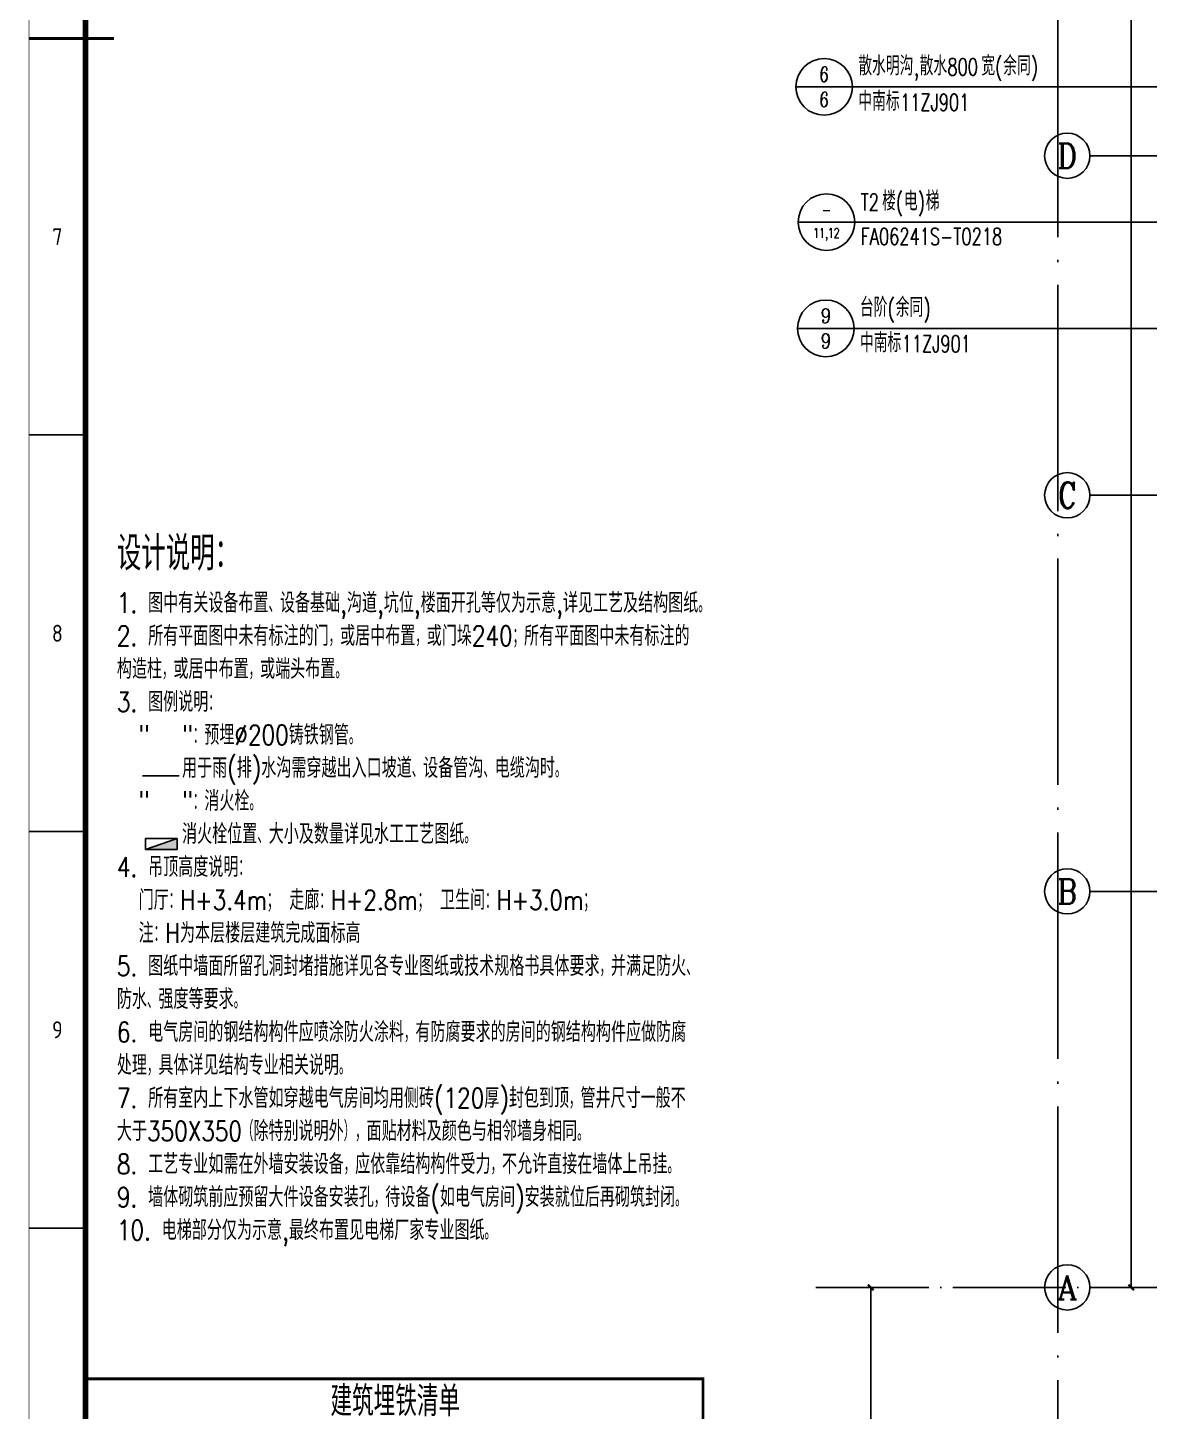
# Model space of a CAD drawing. Extents: x -59142 to 322364, y -122476 to 91021.
# Drawn here: x -59142 to -39316, y 24682 to 49136 of the extents above; entities that cross this region are included whole.
import ezdxf
from ezdxf.enums import TextEntityAlignment as Align

# ---------------------------------------------------------------- set-up
doc = ezdxf.new("R2010")
doc.units = 0
doc.header["$LTSCALE"] = 1000
doc.header["$MEASUREMENT"] = 0
doc.linetypes.add('DOTE', pattern=[2.42, 2, -0.2, 0.02, -0.2])
doc.linetypes.add('PHANTOM', pattern=[63.5, 31.75, -6.35, 6.35, -6.35, 6.35, -6.35])
for name, color, linetype in [('AXIS', 3, 'Continuous'), ('AXIS_TEXT', 7, 'Continuous'), ('DIM_IDEN', 3, 'Continuous'), ('DOTE', 1, 'DOTE'), ('EQUIPMENT', 171, 'Continuous'), ('GROUND', 204, 'Continuous'), ('PUB_DIM', 3, 'Continuous'), ('PUB_TEXT', 7, 'Continuous'), ('TEXT', 62, 'Continuous')]:
    doc.layers.add(name, color=color, linetype=linetype)
doc.styles.add('_TCH_AXIS', font='COMPLEX', dxfattribs={"bigfont": 'GBCBIG'})
doc.styles.add('_TCH_DIM', font='SIMPLEX', dxfattribs={"bigfont": 'GBCBIG'})
doc.styles.add('_TCH_DIM_T3', font='SIMPLEX', dxfattribs={"width": 0.705882, "bigfont": 'GBCBIG'})
doc.styles.add('_TCH_LABEL', font='COMPLEX', dxfattribs={"bigfont": 'GBCBIG'})
doc.styles.add('COMPLEX', font='COMPLEX')
doc.styles.get("Standard").update_dxf_attribs({"font": 'gbenor.shx', "bigfont": 'gbcbig.shx'})
doc.styles.add('TK', font='GEDITXT.SHX', dxfattribs={"width": 0.85, "height": 3.5, "bigfont": 'DXT.SHX'})
doc.dimstyles.new('_TCH_ARCH&&100', dxfattribs={"dimtxt": 297.5, "dimasz": 100, "dimexe": 250, "dimexo": 300, "dimgap": 126.25, "dimtad": 1, "dimdec": 0, "dimzin": 0, "dimdsep": 46, "dimtxsty": '_TCH_DIM_T3', "dimblk": 'ARCHTICK', "dimcen": 0.09, "dimazin": 2, "dimtfac": 1, "dimtdec": 0, "dimtix": 1, "dimtmove": 2, "dimatfit": 3, "dimfxl": 1, "dimtolj": 1, "dimtzin": 0, "dimarcsym": 0})

# ---------------------------------------------------------------- blocks, each defined once
blk = doc.blocks.new('GEDI_WK_A1_V')
at = {"color": 3}
for p, q in [((0, 420.5), (10, 420.5)), ((0, 350.42), (10, 350.42)), ((0, 280.33), (10, 280.33)), ((0, 210.25), (10, 210.25))]:
    blk.add_line(p, q, dxfattribs=at)
for points, const_width in [([(0, 841), (0, 0), (594, 0), (594, 841)], 0.1), ([(10, 816), (10, 10), (584, 10), (584, 816)], 1)]:
    blk.add_lwpolyline(points, close=True, dxfattribs=dict(at, const_width=const_width))
at = {"color": 3, "const_width": 0.5}
blk.add_lwpolyline([(0, 420.5), (15, 420.5)], dxfattribs=at)
at = {"color": 3}
for s, p in [('7', (5, 385.46)), ('8', (5, 315.38)), ('9', (5, 245.29))]:
    blk.add_text(s, height=3, dxfattribs=at).set_placement(p, align=Align.MIDDLE)
blk = doc.blocks.new('A$C711966D6')
blk.add_blockref('GEDI_WK_A1_V', (0, 0))
at = {"style": 'TK', "width": 0.85}
for tag, height, p in [('PROJECTNAME', 4.75, (529, 44)), ('PHASE', 4, (571, 44)), ('DRAWINGNAME', 4.75, (539, 31))]:
    blk.add_attdef(tag, text='', height=height, dxfattribs=at).set_placement(p, align=Align.MIDDLE_CENTER)
for tag, p, height in [('APPROVE', (416, 32.75), 3.5), ('DESIGN', (461, 32.75), 3.5), ('REVIEW1', (416, 25.75), 3.5), ('DRAW', (461, 25.75), 3.5), ('REVIEW2', (416, 18.75), 3.5), ('PROPORTION', (461, 18.75), 3.5), ('DRAWINGNUMBER', (511, 18.5), 4), ('CHECK', (416, 11.75), 3.5), ('DATE', (461, 11.75), 3.5), ('VERSION', (577, 11.75), 3.5)]:
    blk.add_attdef(tag, p, '', height=height, dxfattribs=at)
blk = doc.blocks.new('是飞洒发时')
at = {"xscale": 100, "yscale": 100, "zscale": 100}
blk.add_blockref('A$C711966D6', (0, 0), dxfattribs=at)
blk = doc.blocks.new('trwt')
at = {"layer": 'EQUIPMENT'}
h = blk.add_hatch(color=256, dxfattribs=at)
h.dxf.hatch_style = 1
h.paths.add_polyline_path([(240, 0), (240, 700), (0, 700)])
blk.add_line((0, 700), (240, 0), dxfattribs=at)
blk.add_lwpolyline([(0, 700), (240, 700), (240, 0), (0, 0)], close=True, dxfattribs=at)
blk = doc.blocks.new('_ArchTick')
at = {"color": 0, "linetype": 'ByBlock', "const_width": 0.4}
blk.add_lwpolyline([(-0.5, -0.5), (0.5, 0.5)], dxfattribs=at)
blk = doc.blocks.new('*D521')
at = {"layer": 'Defpoints', "color": 0, "transparency": 16777216}
for p in [(-44240, 26872), (-43032, 26872), (-43032, 21372)]:
    blk.add_point(p, dxfattribs=at)
at = {"layer": 'PUB_DIM', "color": 0, "lineweight": -2, "transparency": 16777216}
for p, q in [((-43332, 26872), (-44490, 26872)), ((-44240, 21372), (-44240, 26872)), ((-43332, 21372), (-44490, 21372))]:
    blk.add_line(p, q, dxfattribs=at)
at = {"layer": 'PUB_DIM', "color": 0, "lineweight": -2, "transparency": 16777216, "xscale": 100, "yscale": 100, "zscale": 100}
for p, rotation in [((-44240, 26872), 90), ((-44240, 21372), 270)]:
    blk.add_blockref('_ArchTick', p, dxfattribs=dict(at, rotation=rotation))
at = {"layer": 'PUB_DIM', "color": 0, "transparency": 16777216, "insert": (-44515, 24122), "char_height": 297.5, "attachment_point": 5, "rotation": 90, "style": '_TCH_DIM_T3'}
blk.add_mtext('\\A1;5500', dxfattribs=at)
blk = doc.blocks.new('*D1587')
at = {"layer": 'AXIS', "color": 0, "lineweight": -2, "transparency": 16777216}
for p, q in [((-36636, 81372), (-39886, 81372)), ((-39636, 26872), (-39636, 81372)), ((-36636, 26872), (-39886, 26872))]:
    blk.add_line(p, q, dxfattribs=at)
at = {"layer": 'Defpoints', "color": 0, "transparency": 16777216}
for p in [(-39636, 81372), (-36336, 81372), (-36336, 26872)]:
    blk.add_point(p, dxfattribs=at)
at = {"layer": 'AXIS', "color": 0, "lineweight": -2, "transparency": 16777216, "xscale": 100, "yscale": 100, "zscale": 100}
for p, rotation in [((-39636, 81372), 90), ((-39636, 26872), 270)]:
    blk.add_blockref('_ArchTick', p, dxfattribs=dict(at, rotation=rotation))
at = {"layer": 'AXIS', "color": 0, "transparency": 16777216, "insert": (-39911, 54122), "char_height": 297.5, "attachment_point": 5, "rotation": 90, "style": '_TCH_DIM_T3'}
blk.add_mtext('\\A1;54500', dxfattribs=at)
blk = doc.blocks.new('_AXISO')
blk.add_circle((0, 0), 0.5)
at = {"layer": 'AXIS_TEXT', "style": 'COMPLEX', "width": 1.041667}
blk.add_attdef('A', text='', height=0.56, dxfattribs=at).set_placement((-0.25, -0.28), (0.25, -0.28), align=Align.FIT)

msp = doc.modelspace()

# ---------------------------------------------------------------- linework, layer by layer
at = {"const_width": 50}
msp.add_lwpolyline([(-58117.5, 20636), (-47204.5, 20636), (-47204.5, 25256), (-58117.5, 25256)], close=True, dxfattribs=at)
at = {"layer": 'AXIS'}
for p, q in [((-37143.5, 46872.1), (-40367, 46872.1)), ((-37143.5, 40872.1), (-40367, 40872.1)), ((-37143.5, 33872.1), (-40367, 33872.1)), ((-37143.5, 26872.1), (-40367, 26872.1))]:
    msp.add_line(p, q, dxfattribs=at)
at = {"layer": 'DIM_IDEN'}
for p, q in [((-44564.2, 48089.5), (-45564.2, 48089.5)), ((-41400, 48089.5), (-44564.2, 48089.5)), ((-34389, 48089.5), (-41400, 48089.5)), ((-44524, 45700), (-45524, 45700)), ((-34883.8, 45700), (-44524, 45700)), ((-44536, 43822), (-45536, 43822)), ((-35044.5, 43822), (-44536, 43822))]:
    msp.add_line(p, q, dxfattribs=at)
for centre in [(-45064.2, 48089.5), (-45024, 45700), (-45036, 43822)]:
    msp.add_circle(centre, 500, dxfattribs=at)
at = {"layer": 'DOTE', "ltscale": 2}
msp.add_line((-40934.3, 83312), (-40934.3, 18495.9), dxfattribs=at)
at = {"layer": 'DOTE'}
msp.add_line((-45211, 26872.1), (-7716.7, 26872.1), dxfattribs=at)
at = {"layer": 'GROUND', "color": 251, "linetype": 'PHANTOM', "ltscale": 0.005, "const_width": 30}
msp.add_lwpolyline([(-57114.2, 35911.8), (-56464.2, 35911.8)], dxfattribs=at)

# ---------------------------------------------------------------- block references
msp.add_blockref('是飞洒发时', (-59117.5, 6896))
at = {"layer": 'AXIS'}
ref = msp.add_blockref('_AXISO', (-40767, 46872.1), dxfattribs=dict(at, xscale=800, yscale=800, zscale=800))
ref.add_attrib('A', 'D', dxfattribs={"layer": 'AXIS_TEXT', "height": 435.3, "style": '_TCH_AXIS'}).set_placement((-40943.2, 46654.4), (-40590.8, 46654.4), align=Align.FIT)
ref = msp.add_blockref('_AXISO', (-40767, 40872.1), dxfattribs=dict(at, xscale=800, yscale=800, zscale=800))
ref.add_attrib('A', 'C', dxfattribs={"layer": 'AXIS_TEXT', "height": 455.7, "style": '_TCH_AXIS'}).set_placement((-40929.7, 40644.2), (-40604.3, 40644.2), align=Align.FIT)
ref = msp.add_blockref('_AXISO', (-40767, 33872.1), dxfattribs=dict(at, xscale=800, yscale=800, zscale=800))
ref.add_attrib('A', 'B', dxfattribs={"layer": 'AXIS_TEXT', "height": 435.3, "style": '_TCH_AXIS'}).set_placement((-40943.2, 33654.4), (-40590.8, 33654.4), align=Align.FIT)
ref = msp.add_blockref('_AXISO', (-40767, 26872.1), dxfattribs=dict(at, xscale=800, yscale=800, zscale=800))
ref.add_attrib('A', 'A', dxfattribs={"layer": 'AXIS_TEXT', "height": 425.2, "style": '_TCH_AXIS'}).set_placement((-40949.2, 26659.5), (-40584.8, 26659.5), align=Align.FIT)
at = {"layer": 'EQUIPMENT', "xscale": 0.8, "yscale": 0.8, "zscale": 0.8, "rotation": 270}
msp.add_blockref('trwt', (-57059.6, 34806.1), dxfattribs=at)

# ---------------------------------------------------------------- texts
msp.add_text('建筑埋铁清单', height=530.5).set_placement((-53790.3, 24596))
at = {"layer": 'PUB_TEXT', "style": '_TCH_DIM'}
for s, height, p in [('散水明沟', 337.59, (-44459.2, 48293.7)), ('散水', 337.59, (-43376.3, 48293.7)), ('宽', 337.6, (-42284.8, 48293.7)), ('余同', 337.59, (-41899, 48293.7)), ('中南标', 337.59, (-44459.2, 47668)), ('楼', 337.6, (-44039, 45904.2)), ('电', 337.6, (-43653.3, 45904.2)), ('梯', 337.6, (-43267.5, 45904.2)), ('台阶', 337.59, (-44431, 44026.2)), ('余同', 337.59, (-43799.5, 44026.2)), ('中南标', 337.59, (-44431, 43400.5))]:
    msp.add_text(s, height=height, dxfattribs=at).set_placement(p)
at = {"layer": 'PUB_TEXT', "style": '_TCH_LABEL'}
for s, p, p2 in [('6', (-45151.3, 48182), (-44977.2, 48182)), ('6', (-45151.3, 47735.9), (-44977.2, 47735.9)), ('9', (-45123, 43914.5), (-44949, 43914.5)), ('9', (-45123, 43468.4), (-44949, 43468.4))]:
    msp.add_text(s, height=261, dxfattribs=at).set_placement(p, p2, align=Align.FIT)
at = {"layer": 'PUB_TEXT', "style": '_TCH_DIM', "width": 0.705882}
for s, p in [('800', (-42884.8, 48293.7)), ('(', (-42039, 48293.7)), (')', (-41407.5, 48293.7)), (',', (-43476.3, 48293.7)), ('11ZJ901', (-43722, 47668)), ('(', (-43793.3, 45904.2)), (')', (-43407.5, 45904.2)), ('T2', (-44419, 45904.2)), ('FA06241S-T0218', (-44419, 45297.5)), ('(', (-43939.5, 44026.2)), (')', (-43308, 44026.2)), ('11ZJ901', (-43693.8, 43400.5))]:
    msp.add_text(s, height=297.5, dxfattribs=at).set_placement(p)
at = {"layer": 'PUB_TEXT', "style": '_TCH_LABEL'}
for s, height, width, p, p2 in [('-', 261, 0.777778, (-45111, 45792.5), (-44937, 45792.5)), ('11,12', 171.51, 0.84, (-45257.3, 45420.2), (-44790.7, 45420.2))]:
    msp.add_text(s, height=height, dxfattribs=dict(at, width=width)).set_placement(p, p2, align=Align.FIT)
at = {"layer": 'TEXT', "insert": (-57565.5, 40145.8), "char_height": 360, "width": 10270.182, "attachment_point": 1}
msp.add_mtext('{\\H1.6667x;设计说明\\Fsimplex,gbcbig|c134;：\\Fgeditxt,dxt|c134;\\P\\H0.58332x;\\W0.8;1. 图中有关设备布置\\Fsimplex,gbcbig|c134;、\\Fgeditxt,dxt|c134;设备基础,沟道,坑位,楼面开孔等仅为示意,详见工艺及结构图纸\\Fsimplex,gbcbig|c134;。\\Fgeditxt,dxt|c134;\\P2. 所有平面图中未有标注的门\\Fsimplex,gbcbig|c134;，\\Fgeditxt,dxt|c134;或居中布置\\Fsimplex,gbcbig|c134;，\\Fgeditxt,dxt|c134;或门垛240\\Fsimplex,gbcbig|c134;；\\Fgeditxt,dxt|c134;所有平面图中未有标注的构造柱\\Fsimplex,gbcbig|c134;，\\Fgeditxt,dxt|c134;或居中布置\\Fsimplex,gbcbig|c134;，\\Fgeditxt,dxt|c134;或端头布置\\Fsimplex,gbcbig|c134;。\\Fgeditxt,dxt|c134;\\P3. 图例说明\\Fgbenor,gbcbig|c134;：\\Fgeditxt,dxt|c134;\\P  "   "\\Fsimplex,gbcbig|c134;：\\Fgeditxt,dxt|c134;预埋%%C200铸铁钢管\\Fsimplex,gbcbig|c134;。\\P      \\Fgeditxt,dxt|c134;用于雨(排)水沟需穿越出入口坡道\\Fsimplex,gbcbig|c134;、\\Fgeditxt,dxt|c134;设备管沟\\Fsimplex,gbcbig|c134;、\\Fgeditxt,dxt|c134;电缆沟时\\Fsimplex,gbcbig|c134;。\\Fgeditxt,dxt|c134;\\P  "   "\\Fsimplex,gbcbig|c134;：\\Fgeditxt,dxt|c134;消火栓\\Fsimplex,gbcbig|c134;。\\P      \\Fgeditxt,dxt|c134;消火栓位置\\Fsimplex,gbcbig|c134;、\\Fgeditxt,dxt|c134;大小及数量详见水工工艺图纸\\Fsimplex,gbcbig|c134;。\\Fgeditxt,dxt|c134;\\P4. 吊顶高度说明\\Fsimplex,gbcbig|c134;：\\Fgeditxt,dxt|c134;\\P  门厅\\Fsimplex,gbcbig|c134;：\\Fgeditxt,dxt|c134;H+3.4m\\Fsimplex,gbcbig|c134;； \\Fgeditxt,dxt|c134;走廊\\Fsimplex,gbcbig|c134;：\\Fgeditxt,dxt|c134;H+2.8m\\Fsimplex,gbcbig|c134;；\\Fgeditxt,dxt|c134; 卫生间\\Fsimplex,gbcbig|c134;：\\Fgeditxt,dxt|c134;H+3.0m\\Fsimplex,gbcbig|c134;；\\Fgeditxt,dxt|c134;\\P  注\\Fsimplex,gbcbig|c134;：\\Fgeditxt,dxt|c134;H为本层楼层建筑完成面标高\\P5. 图纸中墙面所留孔洞封堵措施详见各专业图纸或技术规格书具体要求\\Fsimplex,gbcbig|c134;，\\Fgeditxt,dxt|c134;并满足防火\\Fsimplex,gbcbig|c134;、\\Fgeditxt,dxt|c134;防水\\Fsimplex,gbcbig|c134;、\\Fgeditxt,dxt|c134;强度等要求\\Fsimplex,gbcbig|c134;。\\Fgeditxt,dxt|c134;\\P6. 电气房间的钢结构构件应喷涂防火涂料\\Fsimplex,gbcbig|c134;，\\Fgeditxt,dxt|c134;有防腐要求的房间的钢结构构件应做防腐处理\\Fsimplex,gbcbig|c134;，\\Fgeditxt,dxt|c134;具体详见结构专业相关说明\\Fsimplex,gbcbig|c134;。\\Fgeditxt,dxt|c134;\\P7. 所有室内上下水管如穿越电气房间均用侧砖(120厚)封包到顶\\Fsimplex,gbcbig|c134;，\\Fgeditxt,dxt|c134;管井尺寸一般不大于350X350\\Fsimplex,gbcbig|c134;（\\Fgeditxt,dxt|c134;除特别说明外\\Fsimplex,gbcbig|c134;），\\Fgeditxt,dxt|c134;面贴材料及颜色与相邻墙身相同\\Fsimplex,gbcbig|c134;。\\Fgeditxt,dxt|c134;\\P8. 工艺专业如需在外墙安装设备\\Fsimplex,gbcbig|c134;，\\Fgeditxt,dxt|c134;应依靠结构构件受力\\Fsimplex,gbcbig|c134;，\\Fgeditxt,dxt|c134;不允许直接在墙体上吊挂\\Fsimplex,gbcbig|c134;。\\Fgeditxt,dxt|c134;\\P9. 墙体砌筑前应预留大件设备安装孔\\Fsimplex,gbcbig|c134;，\\Fgeditxt,dxt|c134;待设备(如电气房间)安装就位后再砌筑封闭\\Fsimplex,gbcbig|c134;。\\Fgeditxt,dxt|c134;\\P10. 电梯部分仅为示意,最终布置见电梯厂家专业图纸\\Fsimplex,gbcbig|c134;。}', dxfattribs=at)

# ---------------------------------------------------------------- dimensions: what is measured, and where the dimension line sits
at = {"layer": 'AXIS'}
dim = msp.add_aligned_dim(p1=(-36336.2, 26872.1), p2=(-36336.2, 81372.1), distance=3300, dimstyle='_TCH_ARCH&&100', dxfattribs=at)
dim.commit()
dim.dimension.update_dxf_attribs({"geometry": '*D1587', "text_midpoint": (-39911.2, 54122.1)})
at = {"layer": 'PUB_DIM'}
dim = msp.add_aligned_dim(p1=(-43031.8, 21372.1), p2=(-43031.8, 26872.1), distance=1207.7, dimstyle='_TCH_ARCH&&100', dxfattribs=at)
dim.commit()
dim.dimension.update_dxf_attribs({"geometry": '*D521', "text_midpoint": (-44514.5, 24122.1)})

doc.saveas('drawing.dxf')
